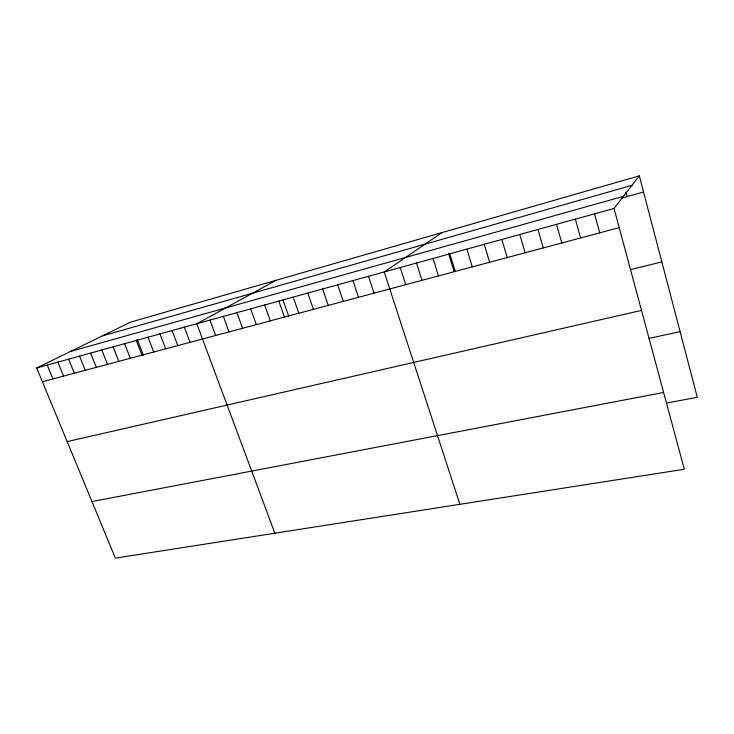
<?xml version="1.0" encoding="UTF-8"?>
<svg xmlns="http://www.w3.org/2000/svg" width="734" height="734" viewBox="0 0 734 734"><rect width="100%" height="100%" fill="white"/><g stroke="black" fill="none" stroke-linecap="round" stroke-linejoin="round"><path stroke-width="1.1" d="M614.037 208.456L684.299 469.255L115.366 558.134L36.7 367.973L614.037 208.456L639.314 175.866L697.3 397.305L666.417 403.049M442.042 232.586L384.24 271.947L459.888 504.313M276.076 280.296L196.804 323.74L274.865 533.214M36.7 367.973L130.551 322.134L639.314 175.866M102.365 335.897L631.956 185.363M70.592 351.421L623.414 196.363M621.68 198.125L643.544 192.005M42.407 381.763L619.202 227.632M630.478 269.662L661.848 261.9M67.161 441.611L641.498 310.39M648.994 338.374L680.115 331.667M91.961 501.561L663.619 392.479M47.205 365.073L52.912 378.955M57.848 362.128L63.555 376.111M68.629 359.155L74.336 373.23M79.538 356.137L85.245 370.312M90.594 353.082L96.301 367.358M101.787 349.99L107.494 364.367M113.119 346.861L118.825 361.339M124.606 343.686L130.313 358.275M137.295 339.503L143.359 355.155M136.249 340.466L141.946 355.164M148.039 337.209L153.736 352.017M159.984 333.915L165.682 348.824M172.095 330.566L177.784 345.586M184.362 327.171L190.051 342.31M209.988 320.097L215.658 335.466M223.356 316.4L229.026 331.896M236.926 312.656L242.587 328.272M250.689 308.849L256.34 324.593M264.653 304.995L270.296 320.868M282.994 300.022L288.655 316.152M278.828 301.078L284.462 317.079M293.215 297.105L298.83 313.244M307.812 293.068L313.418 309.344M322.63 288.967L328.226 305.39M337.686 284.81L343.264 301.371M352.962 280.59L358.531 297.288M368.477 276.305L374.028 293.15M400.241 267.525L405.755 284.673M416.508 263.038L421.995 280.333M433.023 258.469L438.501 275.92M448.529 253.524L454.117 271.571M449.814 253.826L455.263 271.442M466.87 249.12L472.301 266.892M484.211 244.33L489.615 262.258M501.836 239.458L507.212 257.561M519.764 234.504L525.104 252.78M537.985 229.467L543.288 247.918M556.51 224.347L561.785 242.972M575.355 219.145L580.603 237.944M594.531 213.842L599.733 232.834M625.946 192.345L627.084 196.611"/></g></svg>
